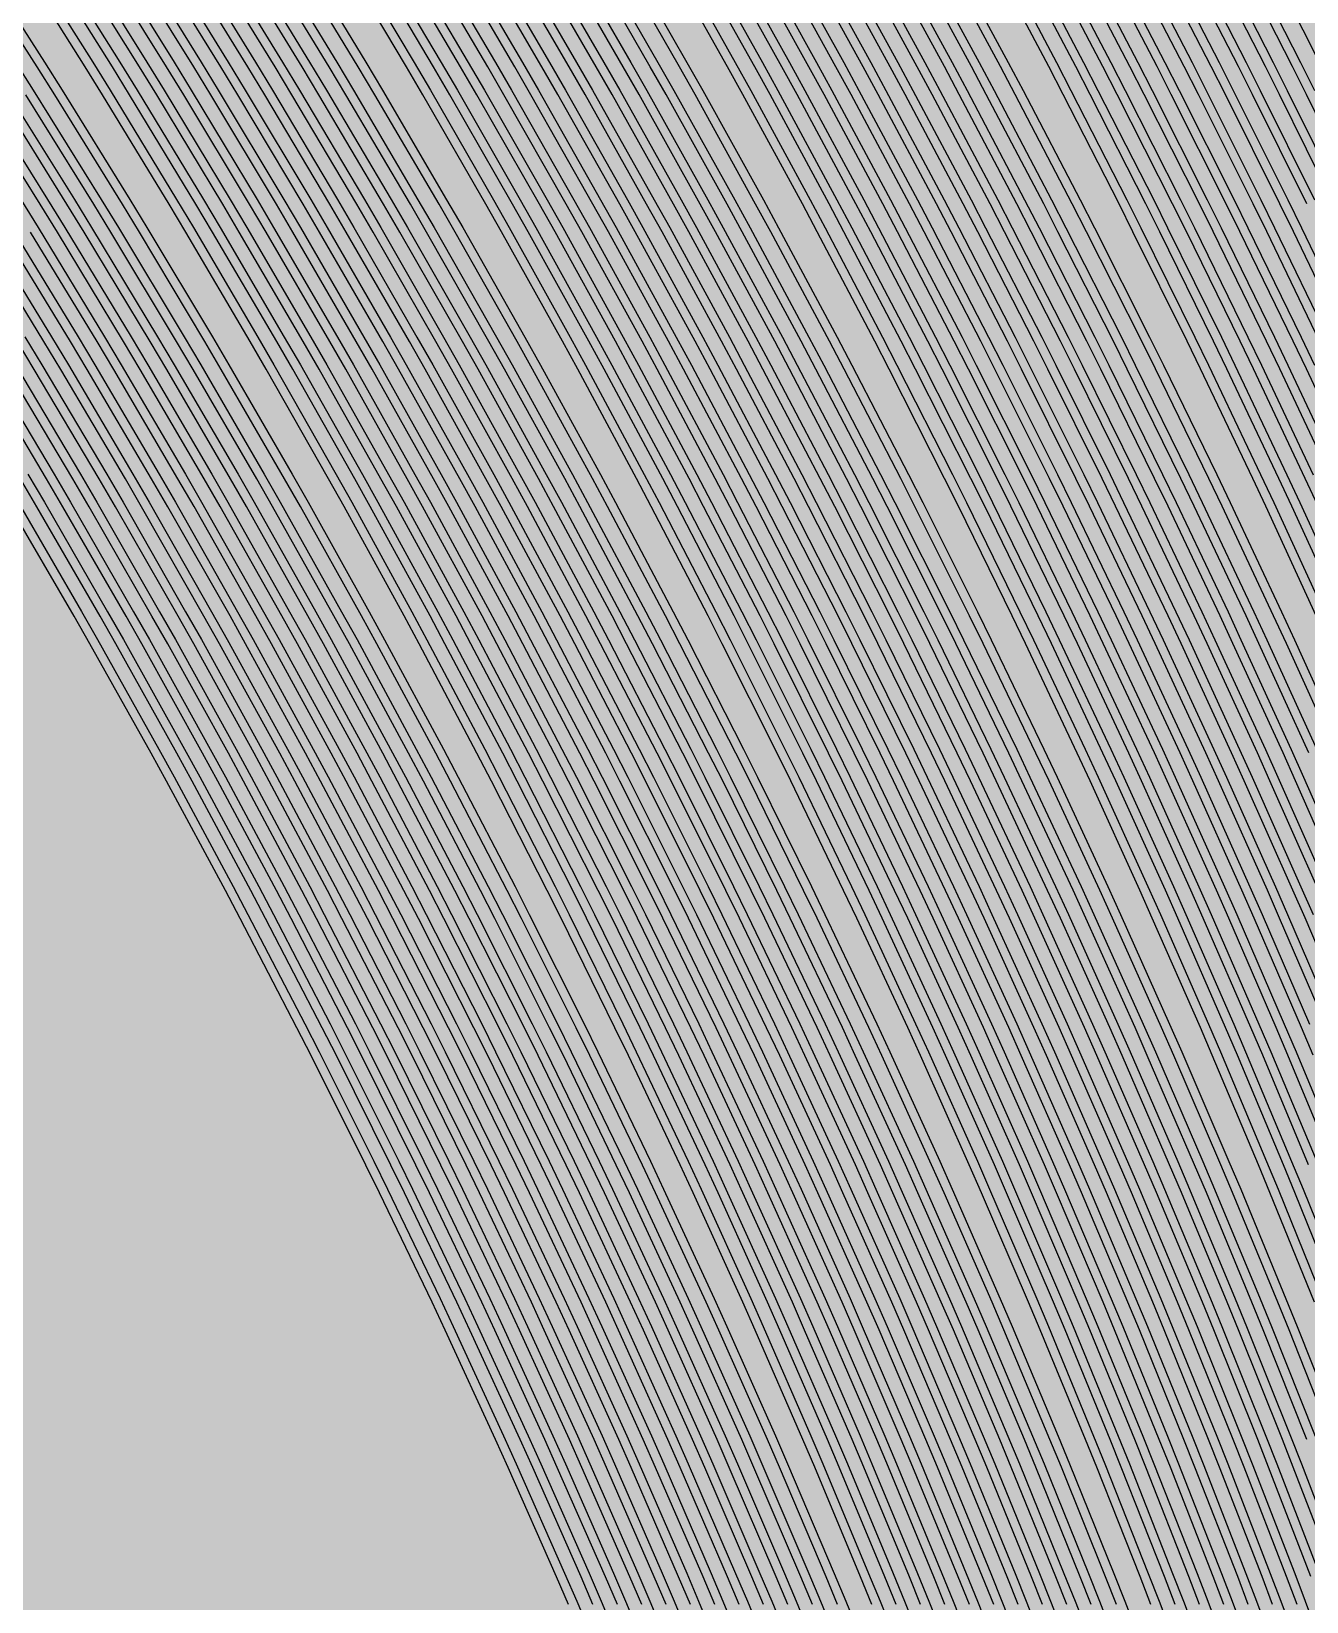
# Model space of a CAD drawing. Header units: metres. Extents: x -7220 to 10980, y -29667 to 1833.
# Drawn here: x 313.1 to 603.2, y -16898 to -16540.7 of the extents above; entities that cross this region are included whole.
import ezdxf

# ---------------------------------------------------------------- set-up
doc = ezdxf.new("R2010")
doc.units = ezdxf.units.M
doc.layers.add('Metal1', color=4, linetype='CONTINUOUS')
doc.layers.add('Polyimide', color=7, linetype='CONTINUOUS')

msp = doc.modelspace()

# ---------------------------------------------------------------- hatches: boundary and pattern name
at = {"layer": 'Polyimide'}
msp.add_hatch(color=7, dxfattribs=at).paths.add_polyline_path([(4099.45, -13861.55), (4142.64, -14152.77), (4214.18, -14438.35), (4313.36, -14715.55), (4439.24, -14981.69), (4590.59, -15234.21), (4765.97, -15470.68), (4963.68, -15688.82), (5181.82, -15886.53), (5418.29, -16061.91), (5670.81, -16213.26), (5936.95, -16339.14), (6214.15, -16438.32), (6499.73, -16509.85), (6790.95, -16553.05), (7085, -16567.5), (9980.38, -16567.5), (10058.79, -16571.35), (10136.45, -16582.87), (10212.6, -16601.95), (10286.52, -16628.4), (10357.49, -16661.96), (10424.83, -16702.32), (10487.89, -16749.09), (10546.06, -16801.81), (10598.78, -16859.98), (10645.55, -16923.04), (10685.91, -16990.38), (10719.48, -17061.35), (10745.93, -17135.27), (10765, -17211.43), (10776.52, -17289.08), (10780.38, -17367.5), (10780.38, -21957.3), (10741.61, -22012.91), (10705.97, -22070.59), (10673.58, -22130.14), (10644.53, -22191.39), (10618.92, -22254.16), (10596.82, -22318.25), (10578.3, -22383.46), (10563.41, -22449.6), (10552.21, -22516.46), (10544.72, -22583.84), (10540.97, -22651.53), (10540.97, -22719.32), (10544.72, -22787.01), (10552.21, -22854.38), (10563.41, -22921.24), (10578.3, -22987.38), (10596.82, -23052.6), (10618.92, -23116.68), (10644.53, -23179.45), (10673.58, -23240.71), (10705.97, -23300.26), (10741.61, -23357.93), (10780.38, -23413.54), (10780.38, -28667.5), (10776.52, -28745.91), (10765, -28823.57), (10745.93, -28899.73), (10719.48, -28973.65), (10685.91, -29044.62), (10645.55, -29111.96), (10598.78, -29175.01), (10546.06, -29233.19), (10487.89, -29285.91), (10424.83, -29332.68), (10357.49, -29373.04), (10286.52, -29406.6), (10212.6, -29433.05), (10136.45, -29452.13), (10058.79, -29463.65), (9980.38, -29467.5), (-6219.63, -29467.5), (-6298.04, -29463.65), (-6375.7, -29452.13), (-6451.85, -29433.05), (-6525.77, -29406.6), (-6596.74, -29373.04), (-6664.08, -29332.68), (-6727.14, -29285.91), (-6785.31, -29233.19), (-6838.03, -29175.01), (-6884.8, -29111.96), (-6925.16, -29044.62), (-6958.73, -28973.65), (-6985.18, -28899.73), (-7004.25, -28823.57), (-7015.77, -28745.91), (-7019.63, -28667.5), (-7019.63, -23426.32), (-6979.36, -23370.07), (-6942.33, -23311.63), (-6908.66, -23251.2), (-6878.45, -23188.96), (-6851.81, -23125.12), (-6828.81, -23059.88), (-6809.53, -22993.44), (-6794.04, -22926.02), (-6782.37, -22857.83), (-6774.57, -22789.09), (-6770.67, -22720.02), (-6770.67, -22650.84), (-6774.57, -22581.77), (-6782.37, -22513.03), (-6794.04, -22444.84), (-6809.53, -22377.42), (-6828.81, -22310.98), (-6851.81, -22245.74), (-6878.45, -22181.89), (-6908.66, -22119.66), (-6942.33, -22059.22), (-6979.36, -22000.79), (-7019.63, -21944.54), (-7019.63, -17367.5), (-7015.77, -17289.08), (-7004.25, -17211.43), (-6985.18, -17135.27), (-6958.73, -17061.35), (-6925.16, -16990.38), (-6884.8, -16923.04), (-6838.03, -16859.98), (-6785.31, -16801.81), (-6727.14, -16749.09), (-6664.08, -16702.32), (-6596.74, -16661.96), (-6525.77, -16628.4), (-6451.85, -16601.95), (-6375.7, -16582.87), (-6298.04, -16571.35), (-6219.63, -16567.5), (-3314, -16567.5), (-3019.95, -16553.05), (-2728.73, -16509.85), (-2443.15, -16438.32), (-2165.95, -16339.14), (-1899.81, -16213.26), (-1647.29, -16061.91), (-1410.82, -15886.53), (-1192.68, -15688.82), (-994.97, -15470.68), (-819.59, -15234.21), (-668.24, -14981.69), (-542.36, -14715.55), (-443.18, -14438.35), (-371.64, -14152.77), (-328.45, -13861.55), (-314, -13567.5), (-314, -13373.48), (-317.45, -13328.11), (-327.72, -13283.78), (-344.58, -13241.52), (-367.63, -13202.3), (-396.35, -13167.01), (-430.08, -13136.47), (-468.03, -13111.38), (-509.35, -13092.32), (-509.35, -13092.32), (-578.18, -13061.27), (-642.2, -13021.24), (-700.26, -12972.96), (-751.3, -12917.31), (-794.39, -12855.3), (-828.74, -12788.06), (-853.73, -12716.8), (-868.91, -12642.84), (-874, -12567.5), (-868.91, -12492.16), (-853.73, -12418.19), (-828.74, -12346.94), (-794.39, -12279.7), (-751.3, -12217.69), (-700.26, -12162.04), (-642.2, -12113.76), (-578.18, -12073.73), (-509.35, -12042.68), (-509.35, -12042.68), (-468.03, -12023.62), (-430.08, -11998.53), (-396.35, -11967.99), (-367.63, -11932.7), (-344.58, -11893.47), (-327.72, -11851.21), (-317.45, -11806.89), (-314, -11761.52), (-314, -11074.31), (-317.45, -11028.94), (-327.72, -10984.62), (-344.58, -10942.36), (-367.63, -10903.13), (-396.35, -10867.84), (-430.08, -10837.3), (-468.03, -10812.21), (-509.35, -10793.16), (-509.35, -10793.16), (-578.18, -10762.1), (-642.2, -10722.07), (-700.26, -10673.8), (-751.3, -10618.15), (-794.39, -10556.13), (-828.74, -10488.89), (-853.73, -10417.64), (-868.91, -10343.67), (-874, -10268.33), (-868.91, -10192.99), (-853.73, -10119.03), (-828.74, -10047.77), (-794.39, -9980.53), (-751.3, -9918.52), (-700.26, -9862.87), (-642.2, -9814.59), (-578.18, -9774.56), (-509.35, -9743.51), (-509.35, -9743.51), (-468.03, -9724.45), (-430.08, -9699.36), (-396.35, -9668.82), (-367.63, -9633.53), (-344.58, -9594.31), (-327.72, -9552.05), (-317.45, -9507.72), (-314, -9462.35), (-314, -8775.14), (-317.45, -8729.78), (-327.72, -8685.45), (-344.58, -8643.19), (-367.63, -8603.96), (-396.35, -8568.68), (-430.08, -8538.14), (-468.03, -8513.05), (-509.35, -8493.99), (-509.35, -8493.99), (-578.18, -8462.94), (-642.2, -8422.91), (-700.26, -8374.63), (-751.3, -8318.98), (-794.39, -8256.97), (-828.74, -8189.73), (-853.73, -8118.47), (-868.91, -8044.5), (-874, -7969.17), (-868.91, -7893.83), (-853.73, -7819.86), (-828.74, -7748.61), (-794.39, -7681.36), (-751.3, -7619.35), (-700.26, -7563.7), (-642.2, -7515.42), (-578.18, -7475.4), (-509.35, -7444.34), (-509.35, -7444.34), (-468.03, -7425.28), (-430.08, -7400.2), (-396.35, -7369.66), (-367.63, -7334.37), (-344.58, -7295.14), (-327.72, -7252.88), (-317.45, -7208.56), (-314, -7163.19), (-314, -6475.98), (-317.45, -6430.61), (-327.72, -6386.29), (-344.58, -6344.02), (-367.63, -6304.8), (-396.35, -6269.51), (-430.08, -6238.97), (-468.03, -6213.88), (-509.35, -6194.82), (-509.35, -6194.82), (-578.18, -6163.77), (-642.2, -6123.74), (-700.26, -6075.46), (-751.3, -6019.81), (-794.39, -5957.8), (-828.74, -5890.56), (-853.73, -5819.31), (-868.91, -5745.34), (-874, -5670), (-868.91, -5594.66), (-853.73, -5520.69), (-828.74, -5449.44), (-794.39, -5382.2), (-751.3, -5320.19), (-700.26, -5264.54), (-642.2, -5216.26), (-578.18, -5176.23), (-509.35, -5145.18), (-509.35, -5145.18), (-468.03, -5126.12), (-430.08, -5101.03), (-396.35, -5070.49), (-367.63, -5035.2), (-344.58, -4995.98), (-327.72, -4953.71), (-317.45, -4909.39), (-314, -4864.02), (-314, 380), (-314, 1532.5), (-269, 1532.5), (-268.78, 1525.63), (-268.1, 1518.79), (-266.98, 1512.02), (-265.42, 1505.32), (-263.43, 1498.75), (-261.01, 1492.32), (-258.17, 1486.06), (-254.93, 1480), (-251.3, 1474.17), (-247.3, 1468.58), (-242.94, 1463.27), (-238.25, 1458.25), (-233.23, 1453.56), (-227.92, 1449.2), (-222.33, 1445.2), (-216.5, 1441.57), (-210.44, 1438.33), (-204.18, 1435.49), (-197.75, 1433.07), (-191.18, 1431.08), (-184.48, 1429.52), (-177.71, 1428.4), (-170.87, 1427.72), (-164, 1427.5), (-157.13, 1427.72), (-150.29, 1428.4), (-143.52, 1429.52), (-136.82, 1431.08), (-130.25, 1433.07), (-123.82, 1435.49), (-117.56, 1438.33), (-111.5, 1441.57), (-105.67, 1445.2), (-100.08, 1449.2), (-94.77, 1453.56), (-89.75, 1458.25), (-85.06, 1463.27), (-80.7, 1468.58), (-76.7, 1474.17), (-73.07, 1480), (-69.83, 1486.06), (-66.99, 1492.32), (-64.57, 1498.75), (-62.58, 1505.32), (-61.02, 1512.02), (-59.9, 1518.79), (-59.22, 1525.63), (-59, 1532.5), (1786, 1532.5), (3835, 1532.5), (3835.21, 1539.04), (3835.86, 1545.55), (3836.92, 1552.01), (3838.41, 1558.38), (3840.31, 1564.64), (3842.61, 1570.77), (3845.31, 1576.73), (3848.4, 1582.5), (3851.85, 1588.06), (3855.66, 1593.38), (3859.82, 1598.43), (3864.29, 1603.21), (3869.07, 1607.68), (3874.12, 1611.84), (3879.44, 1615.65), (3885, 1619.1), (3890.77, 1622.19), (3896.73, 1624.89), (3902.86, 1627.19), (3909.12, 1629.09), (3915.49, 1630.58), (3921.95, 1631.64), (3928.46, 1632.29), (3935, 1632.5), (3941.54, 1632.29), (3948.05, 1631.64), (3954.51, 1630.58), (3960.88, 1629.09), (3967.14, 1627.19), (3973.27, 1624.89), (3979.23, 1622.19), (3985, 1619.1), (3990.56, 1615.65), (3995.88, 1611.84), (4000.93, 1607.68), (4005.71, 1603.21), (4010.18, 1598.43), (4014.34, 1593.38), (4018.15, 1588.06), (4021.6, 1582.5), (4024.69, 1576.73), (4027.39, 1570.77), (4029.69, 1564.64), (4031.59, 1558.38), (4033.08, 1552.01), (4034.14, 1545.55), (4034.79, 1539.04), (4035, 1532.5), (4085, 1532.5), (4085, 380), (4085, 330), (4085, -4864.02), (4088.45, -4909.39), (4098.72, -4953.71), (4115.58, -4995.98), (4138.63, -5035.2), (4167.35, -5070.49), (4201.08, -5101.03), (4239.03, -5126.12), (4280.35, -5145.18), (4280.35, -5145.18), (4349.18, -5176.23), (4413.2, -5216.26), (4471.26, -5264.54), (4522.3, -5320.19), (4565.39, -5382.2), (4599.74, -5449.44), (4624.73, -5520.69), (4639.91, -5594.66), (4645, -5670), (4639.91, -5745.34), (4624.73, -5819.31), (4599.74, -5890.56), (4565.39, -5957.8), (4522.3, -6019.81), (4471.26, -6075.46), (4413.2, -6123.74), (4349.18, -6163.77), (4280.35, -6194.82), (4239.03, -6213.88), (4201.08, -6238.97), (4167.35, -6269.51), (4138.63, -6304.8), (4115.58, -6344.02), (4098.72, -6386.29), (4088.45, -6430.61), (4085, -6475.98), (4085, -13567.5), (4099.45, -13861.55)])

# ---------------------------------------------------------------- linework, layer by layer
at = {"layer": 'Metal1'}
for points in [[(496.55, -16898.63), (493.92, -16892.31), (483.32, -16867.4), (480.57, -16861.08), (469.51, -16836.18), (466.65, -16829.85), (455.13, -16804.96), (452.15, -16798.63), (440.17, -16773.73), (437.06, -16767.4), (424.61, -16742.51), (421.38, -16736.17), (408.46, -16711.28), (405.11, -16704.94), (391.7, -16680.06), (388.22, -16673.72), (374.32, -16648.84), (370.72, -16642.49), (356.33, -16617.61), (352.59, -16611.26), (337.7, -16586.39), (333.83, -16580.03), (318.42, -16555.16), (314.42, -16548.81), (298.5, -16523.94)], [(300.18, -16522.85), (316.11, -16547.73), (320.12, -16554.1), (335.53, -16578.99), (339.41, -16585.35), (354.31, -16610.24), (358.05, -16616.6), (372.45, -16641.49), (376.07, -16647.85), (389.97, -16672.75), (393.46, -16679.11), (406.87, -16704), (410.23, -16710.36), (423.16, -16735.26), (426.4, -16741.61), (438.85, -16766.51), (441.97, -16772.86), (453.95, -16797.77), (456.94, -16804.11), (468.46, -16829.02), (471.34, -16835.36), (482.4, -16860.28), (485.15, -16866.61), (495.76, -16891.53), (498.4, -16897.86), (508.56, -16922.79)], [(504.35, -16898.62), (501.76, -16892.3), (491.34, -16867.4), (488.64, -16861.07), (477.78, -16836.17), (474.96, -16829.85), (463.65, -16804.95), (460.72, -16798.62), (448.95, -16773.72), (445.89, -16767.39), (433.66, -16742.5), (430.49, -16736.17), (417.79, -16711.28), (414.5, -16704.94), (401.32, -16680.05), (397.9, -16673.71), (384.25, -16648.83), (380.71, -16642.48), (366.57, -16617.6), (362.9, -16611.25), (348.26, -16586.38), (344.46, -16580.03), (329.32, -16555.15), (325.39, -16548.8), (309.75, -16523.93)], [(311.44, -16522.86), (327.09, -16547.74), (331.03, -16554.11), (346.17, -16578.99), (349.98, -16585.36), (364.62, -16610.25), (368.3, -16616.61), (382.45, -16641.5), (386, -16647.86), (399.66, -16672.76), (403.09, -16679.11), (416.27, -16704.01), (419.57, -16710.36), (432.28, -16735.26), (435.45, -16741.61), (447.69, -16766.52), (450.75, -16772.86), (462.53, -16797.77), (465.47, -16804.11), (476.79, -16829.03), (479.61, -16835.36), (490.48, -16860.28), (493.18, -16866.62), (503.61, -16891.54), (506.2, -16897.87), (516.18, -16922.79)], [(509.89, -16898.62), (507.31, -16892.3), (496.93, -16867.39), (494.24, -16861.07), (483.42, -16836.17), (480.61, -16829.85), (469.34, -16804.95), (466.41, -16798.62), (454.68, -16773.72), (451.64, -16767.39), (439.45, -16742.5), (436.29, -16736.16), (423.64, -16711.27), (420.35, -16704.94), (407.22, -16680.05), (403.82, -16673.71), (390.21, -16648.83), (386.68, -16642.48), (372.59, -16617.6), (368.93, -16611.25), (354.35, -16586.38), (350.56, -16580.03), (335.47, -16555.15), (331.56, -16548.8), (315.97, -16523.93)], [(317.66, -16522.86), (333.26, -16547.74), (337.18, -16554.11), (352.27, -16578.99), (356.07, -16585.36), (370.66, -16610.25), (374.32, -16616.61), (388.42, -16641.5), (391.96, -16647.86), (405.58, -16672.76), (408.99, -16679.11), (422.13, -16704.01), (425.41, -16710.36), (438.08, -16735.26), (441.24, -16741.61), (453.44, -16766.52), (456.49, -16772.86), (468.23, -16797.77), (471.15, -16804.11), (482.44, -16829.03), (485.25, -16835.37), (496.08, -16860.28), (498.78, -16866.62), (509.16, -16891.54), (511.75, -16897.87), (521.69, -16922.79)], [(515.44, -16898.62), (512.87, -16892.3), (502.52, -16867.39), (499.84, -16861.07), (489.05, -16836.17), (486.26, -16829.85), (475.02, -16804.94), (472.11, -16798.62), (460.42, -16773.72), (457.39, -16767.39), (445.24, -16742.5), (442.09, -16736.16), (429.48, -16711.27), (426.21, -16704.94), (413.13, -16680.05), (409.73, -16673.71), (396.17, -16648.82), (392.65, -16642.48), (378.61, -16617.6), (374.97, -16611.25), (360.43, -16586.37), (356.66, -16580.02), (341.63, -16555.15), (337.72, -16548.8), (322.19, -16523.92)], [(323.88, -16522.86), (339.42, -16547.74), (343.33, -16554.11), (358.37, -16579), (362.15, -16585.36), (376.7, -16610.25), (380.35, -16616.61), (394.4, -16641.5), (397.93, -16647.86), (411.49, -16672.76), (414.89, -16679.11), (427.98, -16704.01), (431.26, -16710.36), (443.88, -16735.27), (447.04, -16741.61), (459.19, -16766.52), (462.23, -16772.86), (473.92, -16797.78), (476.84, -16804.11), (488.08, -16829.03), (490.89, -16835.37), (501.68, -16860.28), (504.37, -16866.62), (514.72, -16891.54), (517.29, -16897.87), (527.21, -16922.79)], [(520.98, -16898.61), (518.42, -16892.3), (508.11, -16867.39), (505.44, -16861.07), (494.69, -16836.17), (491.9, -16829.84), (480.71, -16804.94), (477.81, -16798.62), (466.16, -16773.72), (463.14, -16767.39), (451.03, -16742.49), (447.89, -16736.16), (435.33, -16711.27), (432.07, -16704.93), (419.03, -16680.05), (415.65, -16673.71), (402.13, -16648.82), (398.63, -16642.48), (384.63, -16617.6), (381, -16611.25), (366.52, -16586.37), (362.76, -16580.02), (347.78, -16555.15), (343.89, -16548.79), (328.4, -16523.92)], [(330.1, -16522.86), (345.59, -16547.74), (349.49, -16554.11), (364.47, -16579), (368.24, -16585.36), (382.73, -16610.25), (386.37, -16616.61), (400.37, -16641.51), (403.89, -16647.86), (417.41, -16672.76), (420.8, -16679.11), (433.84, -16704.01), (437.11, -16710.36), (449.68, -16735.27), (452.83, -16741.61), (464.94, -16766.52), (467.97, -16772.86), (479.62, -16797.78), (482.53, -16804.12), (493.73, -16829.03), (496.52, -16835.37), (507.28, -16860.29), (509.96, -16866.62), (520.27, -16891.54), (522.84, -16897.87), (532.72, -16922.8)], [(526.53, -16898.61), (523.98, -16892.3), (513.7, -16867.39), (511.04, -16861.07), (500.33, -16836.16), (497.55, -16829.84), (486.39, -16804.94), (483.5, -16798.62), (471.89, -16773.72), (468.89, -16767.39), (456.82, -16742.49), (453.7, -16736.16), (441.17, -16711.27), (437.92, -16704.93), (424.93, -16680.04), (421.56, -16673.71), (408.09, -16648.82), (404.6, -16642.48), (390.66, -16617.6), (387.04, -16611.25), (372.6, -16586.37), (368.86, -16580.02), (353.93, -16555.15), (350.05, -16548.79), (334.62, -16523.92)], [(336.32, -16522.86), (351.76, -16547.75), (355.64, -16554.11), (370.58, -16579), (374.33, -16585.36), (388.77, -16610.25), (392.4, -16616.61), (406.35, -16641.51), (409.85, -16647.86), (423.32, -16672.76), (426.7, -16679.11), (439.7, -16704.01), (442.95, -16710.36), (455.49, -16735.27), (458.62, -16741.61), (470.69, -16766.52), (473.7, -16772.86), (485.32, -16797.78), (488.22, -16804.12), (499.38, -16829.03), (502.16, -16835.37), (512.88, -16860.29), (515.55, -16866.62), (525.83, -16891.54), (528.38, -16897.87), (538.23, -16922.8)], [(532.07, -16898.61), (529.53, -16892.3), (519.29, -16867.39), (516.64, -16861.07), (505.97, -16836.16), (503.2, -16829.84), (492.08, -16804.94), (489.2, -16798.61), (477.63, -16773.72), (474.63, -16767.39), (462.61, -16742.49), (459.5, -16736.16), (447.02, -16711.27), (443.78, -16704.93), (430.83, -16680.04), (427.48, -16673.7), (414.06, -16648.82), (410.58, -16642.48), (396.68, -16617.59), (393.07, -16611.25), (378.69, -16586.37), (374.96, -16580.02), (360.08, -16555.14), (356.22, -16548.79), (340.84, -16523.92)], [(342.54, -16522.86), (357.92, -16547.75), (361.79, -16554.11), (376.68, -16579), (380.42, -16585.36), (394.81, -16610.25), (398.42, -16616.61), (412.33, -16641.51), (415.81, -16647.86), (429.24, -16672.76), (432.6, -16679.11), (445.56, -16704.02), (448.8, -16710.36), (461.29, -16735.27), (464.41, -16741.61), (476.44, -16766.52), (479.44, -16772.87), (491.02, -16797.78), (493.9, -16804.12), (505.03, -16829.03), (507.8, -16835.37), (518.48, -16860.29), (521.14, -16866.62), (531.38, -16891.54), (533.93, -16897.87), (543.74, -16922.8)], [(537.62, -16898.61), (535.09, -16892.29), (524.88, -16867.39), (522.24, -16861.07), (511.6, -16836.16), (508.85, -16829.84), (497.77, -16804.94), (494.9, -16798.61), (483.37, -16773.71), (480.38, -16767.39), (468.4, -16742.49), (465.3, -16736.16), (452.86, -16711.26), (449.64, -16704.93), (436.73, -16680.04), (433.39, -16673.7), (420.02, -16648.82), (416.55, -16642.48), (402.7, -16617.59), (399.11, -16611.25), (384.77, -16586.37), (381.05, -16580.02), (366.23, -16555.14), (362.38, -16548.79), (347.06, -16523.92)], [(348.76, -16522.86), (364.09, -16547.75), (367.95, -16554.11), (382.78, -16579), (386.5, -16585.36), (400.84, -16610.26), (404.44, -16616.61), (418.3, -16641.51), (421.78, -16647.86), (435.15, -16672.76), (438.51, -16679.11), (451.42, -16704.02), (454.65, -16710.36), (467.09, -16735.27), (470.2, -16741.62), (482.19, -16766.53), (485.18, -16772.87), (496.71, -16797.78), (499.59, -16804.12), (510.68, -16829.03), (513.44, -16835.37), (524.08, -16860.29), (526.73, -16866.62), (536.94, -16891.54), (539.48, -16897.87), (549.25, -16922.8)], [(543.16, -16898.61), (540.64, -16892.29), (530.47, -16867.38), (527.84, -16861.07), (517.24, -16836.16), (514.49, -16829.84), (503.45, -16804.94), (500.59, -16798.61), (489.11, -16773.71), (486.13, -16767.38), (474.19, -16742.49), (471.1, -16736.16), (458.71, -16711.26), (455.49, -16704.93), (442.64, -16680.04), (439.3, -16673.7), (425.98, -16648.81), (422.52, -16642.47), (408.72, -16617.59), (405.14, -16611.25), (390.86, -16586.36), (387.15, -16580.02), (372.38, -16555.14), (368.55, -16548.79), (353.28, -16523.91)], [(354.98, -16522.86), (370.26, -16547.75), (374.1, -16554.11), (388.88, -16579), (392.59, -16585.36), (406.88, -16610.26), (410.47, -16616.61), (424.28, -16641.51), (427.74, -16647.86), (441.07, -16672.76), (444.41, -16679.11), (457.27, -16704.02), (460.49, -16710.37), (472.89, -16735.27), (475.99, -16741.62), (487.94, -16766.53), (490.92, -16772.87), (502.41, -16797.78), (505.28, -16804.12), (516.32, -16829.04), (519.08, -16835.37), (529.68, -16860.29), (532.32, -16866.62), (542.5, -16891.54), (545.02, -16897.87), (554.77, -16922.8)], [(548.71, -16898.61), (546.2, -16892.29), (536.06, -16867.38), (533.44, -16861.07), (522.88, -16836.16), (520.14, -16829.84), (509.14, -16804.93), (506.29, -16798.61), (494.84, -16773.71), (491.88, -16767.38), (479.98, -16742.49), (476.9, -16736.16), (464.55, -16711.26), (461.35, -16704.93), (448.54, -16680.04), (445.22, -16673.7), (431.94, -16648.81), (428.5, -16642.47), (414.74, -16617.59), (411.18, -16611.24), (396.95, -16586.36), (393.25, -16580.02), (378.53, -16555.14), (374.71, -16548.79), (359.5, -16523.91)], [(361.2, -16522.86), (376.42, -16547.75), (380.25, -16554.11), (394.98, -16579), (398.68, -16585.36), (412.92, -16610.26), (416.49, -16616.61), (430.25, -16641.51), (433.7, -16647.86), (446.99, -16672.77), (450.31, -16679.11), (463.13, -16704.02), (466.34, -16710.37), (478.7, -16735.27), (481.78, -16741.62), (493.69, -16766.53), (496.66, -16772.87), (508.11, -16797.78), (510.96, -16804.12), (521.97, -16829.04), (524.72, -16835.37), (535.28, -16860.29), (537.91, -16866.62), (548.05, -16891.55), (550.57, -16897.87), (560.28, -16922.8)], [(554.25, -16898.6), (551.75, -16892.29), (541.65, -16867.38), (539.04, -16861.06), (528.51, -16836.16), (525.79, -16829.84), (514.82, -16804.93), (511.99, -16798.61), (500.58, -16773.71), (497.63, -16767.38), (485.77, -16742.48), (482.7, -16736.15), (470.4, -16711.26), (467.21, -16704.93), (454.44, -16680.03), (451.13, -16673.7), (437.9, -16648.81), (434.47, -16642.47), (420.77, -16617.59), (417.21, -16611.24), (403.03, -16586.36), (399.35, -16580.01), (384.69, -16555.14), (380.88, -16548.79), (365.72, -16523.91)], [(367.42, -16522.86), (382.59, -16547.75), (386.4, -16554.11), (401.08, -16579.01), (404.77, -16585.36), (418.95, -16610.26), (422.52, -16616.61), (436.23, -16641.51), (439.66, -16647.87), (452.9, -16672.77), (456.22, -16679.12), (468.99, -16704.02), (472.18, -16710.37), (484.5, -16735.27), (487.57, -16741.62), (499.43, -16766.53), (502.39, -16772.87), (513.81, -16797.78), (516.65, -16804.12), (527.62, -16829.04), (530.35, -16835.37), (540.89, -16860.29), (543.51, -16866.62), (553.61, -16891.55), (556.12, -16897.87), (565.79, -16922.8)], [(560, -16898.6), (557.51, -16892.29), (547.47, -16867.38), (544.87, -16861.06), (534.39, -16836.15), (531.68, -16829.84), (520.77, -16804.93), (517.94, -16798.61), (506.59, -16773.71), (503.65, -16767.38), (491.86, -16742.48), (488.8, -16736.15), (476.56, -16711.26), (473.38, -16704.93), (460.68, -16680.03), (457.39, -16673.7), (444.22, -16648.81), (440.81, -16642.47), (427.17, -16617.58), (423.64, -16611.24), (409.52, -16586.36), (405.86, -16580.01), (391.27, -16555.13), (387.48, -16548.78), (372.4, -16523.91)], [(374.1, -16522.86), (389.2, -16547.75), (392.99, -16554.11), (407.59, -16579.01), (411.26, -16585.37), (425.38, -16610.26), (428.92, -16616.62), (442.57, -16641.51), (445.99, -16647.87), (459.16, -16672.77), (462.46, -16679.12), (475.17, -16704.02), (478.35, -16710.37), (490.6, -16735.28), (493.66, -16741.62), (505.46, -16766.53), (508.41, -16772.87), (519.77, -16797.79), (522.6, -16804.12), (533.51, -16829.04), (536.23, -16835.37), (546.71, -16860.29), (549.32, -16866.62), (559.37, -16891.55), (561.87, -16897.88), (571.49, -16922.8)], [(567.8, -16898.59), (565.35, -16892.28), (555.49, -16867.37), (552.94, -16861.06), (542.66, -16836.15), (540, -16829.83), (529.29, -16804.92), (526.51, -16798.6), (515.37, -16773.7), (512.49, -16767.37), (500.91, -16742.47), (497.91, -16736.15), (485.89, -16711.25), (482.77, -16704.92), (470.3, -16680.02), (467.07, -16673.69), (454.15, -16648.8), (450.8, -16642.46), (437.41, -16617.57), (433.94, -16611.23), (420.09, -16586.35), (416.5, -16580.01), (402.17, -16555.12), (398.45, -16548.78), (383.64, -16523.9)], [(385.36, -16522.87), (400.18, -16547.76), (403.9, -16554.12), (418.23, -16579.01), (421.83, -16585.37), (435.69, -16610.27), (439.17, -16616.62), (452.56, -16641.52), (455.92, -16647.87), (468.85, -16672.78), (472.09, -16679.12), (484.57, -16704.03), (487.69, -16710.37), (499.71, -16735.28), (502.72, -16741.62), (514.3, -16766.54), (517.19, -16772.87), (528.34, -16797.79), (531.12, -16804.12), (541.84, -16829.05), (544.5, -16835.38), (554.79, -16860.3), (557.35, -16866.63), (567.22, -16891.55), (569.67, -16897.88), (579.12, -16922.81)], [(573.34, -16898.59), (570.91, -16892.28), (561.08, -16867.37), (558.54, -16861.06), (548.29, -16836.14), (545.64, -16829.83), (534.97, -16804.92), (532.21, -16798.6), (521.11, -16773.7), (518.23, -16767.37), (506.7, -16742.47), (503.71, -16736.15), (491.73, -16711.25), (488.63, -16704.92), (476.21, -16680.02), (472.99, -16673.69), (460.11, -16648.8), (456.77, -16642.46), (443.43, -16617.57), (439.98, -16611.23), (426.17, -16586.35), (422.6, -16580), (408.32, -16555.12), (404.62, -16548.78), (389.86, -16523.9)], [(391.58, -16522.87), (406.34, -16547.76), (410.05, -16554.12), (424.34, -16579.02), (427.92, -16585.37), (441.73, -16610.27), (445.19, -16616.62), (458.54, -16641.52), (461.88, -16647.87), (474.77, -16672.78), (477.99, -16679.12), (490.42, -16704.03), (493.53, -16710.37), (505.52, -16735.28), (508.51, -16741.62), (520.05, -16766.54), (522.93, -16772.87), (534.04, -16797.79), (536.81, -16804.13), (547.48, -16829.05), (550.14, -16835.38), (560.39, -16860.3), (562.94, -16866.63), (572.77, -16891.56), (575.21, -16897.88), (584.63, -16922.81)], [(578.89, -16898.59), (576.46, -16892.28), (566.67, -16867.37), (564.14, -16861.05), (553.93, -16836.14), (551.29, -16829.83), (540.66, -16804.92), (537.91, -16798.6), (526.85, -16773.69), (523.98, -16767.37), (512.49, -16742.47), (509.51, -16736.14), (497.58, -16711.24), (494.49, -16704.92), (482.11, -16680.02), (478.9, -16673.69), (466.07, -16648.79), (462.75, -16642.46), (449.46, -16617.57), (446.01, -16611.23), (432.26, -16586.34), (428.7, -16580), (414.47, -16555.12), (410.78, -16548.77), (396.08, -16523.89)], [(397.8, -16522.87), (412.51, -16547.76), (416.2, -16554.12), (430.44, -16579.02), (434.01, -16585.37), (447.77, -16610.27), (451.22, -16616.62), (464.51, -16641.52), (467.84, -16647.87), (480.68, -16672.78), (483.9, -16679.12), (496.28, -16704.03), (499.38, -16710.37), (511.32, -16735.29), (514.3, -16741.62), (525.8, -16766.54), (528.67, -16772.87), (539.74, -16797.79), (542.49, -16804.13), (553.13, -16829.05), (555.78, -16835.38), (565.99, -16860.3), (568.53, -16866.63), (578.33, -16891.56), (580.76, -16897.88), (590.14, -16922.81)], [(584.43, -16898.59), (582.02, -16892.28), (572.26, -16867.37), (569.74, -16861.05), (559.57, -16836.14), (556.94, -16829.83), (546.34, -16804.92), (543.6, -16798.6), (532.58, -16773.69), (529.73, -16767.37), (518.28, -16742.47), (515.31, -16736.14), (503.42, -16711.24), (500.34, -16704.91), (488.01, -16680.02), (484.82, -16673.69), (472.03, -16648.79), (468.72, -16642.46), (455.48, -16617.57), (452.05, -16611.23), (438.35, -16586.34), (434.8, -16580), (420.62, -16555.12), (416.95, -16548.77), (402.3, -16523.89)], [(404.02, -16522.87), (418.68, -16547.77), (422.36, -16554.12), (436.54, -16579.02), (440.09, -16585.37), (453.8, -16610.27), (457.24, -16616.62), (470.49, -16641.53), (473.81, -16647.87), (486.6, -16672.78), (489.8, -16679.12), (502.14, -16704.03), (505.22, -16710.37), (517.12, -16735.29), (520.09, -16741.62), (531.55, -16766.54), (534.41, -16772.88), (545.43, -16797.8), (548.18, -16804.13), (558.78, -16829.05), (561.42, -16835.38), (571.59, -16860.3), (574.12, -16866.63), (583.88, -16891.56), (586.3, -16897.88), (595.65, -16922.81)], [(589.98, -16898.59), (587.57, -16892.28), (577.85, -16867.36), (575.34, -16861.05), (565.21, -16836.14), (562.58, -16829.82), (552.03, -16804.91), (549.3, -16798.6), (538.32, -16773.69), (535.48, -16767.37), (524.07, -16742.47), (521.11, -16736.14), (509.27, -16711.24), (506.2, -16704.91), (493.91, -16680.02), (490.73, -16673.69), (477.99, -16648.79), (474.69, -16642.46), (461.5, -16617.57), (458.08, -16611.23), (444.43, -16586.34), (440.89, -16580), (426.77, -16555.12), (423.11, -16548.77), (408.52, -16523.89)], [(410.24, -16522.87), (424.84, -16547.77), (428.51, -16554.12), (442.64, -16579.02), (446.18, -16585.37), (459.84, -16610.27), (463.27, -16616.62), (476.46, -16641.53), (479.77, -16647.87), (492.51, -16672.78), (495.7, -16679.12), (508, -16704.03), (511.07, -16710.37), (522.92, -16735.29), (525.88, -16741.63), (537.3, -16766.54), (540.15, -16772.88), (551.13, -16797.8), (553.87, -16804.13), (564.43, -16829.05), (567.06, -16835.38), (577.19, -16860.3), (579.71, -16866.63), (589.44, -16891.56), (591.85, -16897.88), (601.16, -16922.81)], [(595.52, -16898.59), (593.13, -16892.28), (583.44, -16867.36), (580.94, -16861.05), (570.84, -16836.14), (568.23, -16829.82), (557.72, -16804.91), (555, -16798.6), (544.06, -16773.69), (541.23, -16767.37), (529.86, -16742.46), (526.92, -16736.14), (515.11, -16711.24), (512.06, -16704.91), (499.81, -16680.01), (496.64, -16673.68), (483.95, -16648.79), (480.67, -16642.46), (467.52, -16617.56), (464.12, -16611.23), (450.52, -16586.34), (446.99, -16580), (432.93, -16555.11), (429.28, -16548.77), (414.74, -16523.89)], [(416.46, -16522.87), (431.01, -16547.77), (434.66, -16554.12), (448.74, -16579.02), (452.27, -16585.37), (465.88, -16610.27), (469.29, -16616.62), (482.44, -16641.53), (485.73, -16647.87), (498.43, -16672.78), (501.61, -16679.12), (513.86, -16704.04), (516.92, -16710.38), (528.73, -16735.29), (531.67, -16741.63), (543.05, -16766.54), (545.89, -16772.88), (556.83, -16797.8), (559.56, -16804.13), (570.08, -16829.05), (572.69, -16835.38), (582.8, -16860.31), (585.31, -16866.63), (594.99, -16891.56), (597.4, -16897.88), (606.67, -16922.81)], [(601.07, -16898.58), (598.68, -16892.28), (589.03, -16867.36), (586.54, -16861.05), (576.48, -16836.14), (573.88, -16829.82), (563.4, -16804.91), (560.69, -16798.59), (549.79, -16773.69), (546.97, -16767.37), (535.65, -16742.46), (532.72, -16736.14), (520.96, -16711.24), (517.91, -16704.91), (505.72, -16680.01), (502.56, -16673.68), (489.91, -16648.79), (486.64, -16642.45), (473.55, -16617.56), (470.16, -16611.23), (456.6, -16586.34), (453.09, -16580), (439.08, -16555.11), (435.45, -16548.77), (420.96, -16523.89)], [(422.68, -16522.87), (437.18, -16547.77), (440.82, -16554.12), (454.84, -16579.02), (458.36, -16585.37), (471.92, -16610.28), (475.31, -16616.62), (488.41, -16641.53), (491.69, -16647.87), (504.34, -16672.78), (507.51, -16679.13), (519.71, -16704.04), (522.76, -16710.38), (534.53, -16735.29), (537.47, -16741.63), (548.8, -16766.54), (551.62, -16772.88), (562.53, -16797.8), (565.24, -16804.13), (575.72, -16829.05), (578.33, -16835.38), (588.4, -16860.31), (590.9, -16866.63), (600.55, -16891.56), (602.94, -16897.88), (612.19, -16922.82)], [(604.23, -16892.28), (594.62, -16867.36), (592.14, -16861.05), (582.12, -16836.13), (579.53, -16829.82), (569.09, -16804.91), (566.39, -16798.59), (555.53, -16773.68), (552.72, -16767.37), (541.44, -16742.46), (538.52, -16736.14), (526.8, -16711.23), (523.77, -16704.91), (511.62, -16680.01), (508.47, -16673.68), (495.88, -16648.79), (492.61, -16642.45), (479.57, -16617.56), (476.19, -16611.22), (462.69, -16586.33), (459.19, -16580), (445.23, -16555.11), (441.61, -16548.77), (427.18, -16523.88)], [(428.9, -16522.87), (443.34, -16547.77), (446.97, -16554.12), (460.94, -16579.02), (464.44, -16585.37), (477.95, -16610.28), (481.34, -16616.63), (494.39, -16641.53), (497.66, -16647.88), (510.26, -16672.78), (513.41, -16679.13), (525.57, -16704.04), (528.61, -16710.38), (540.33, -16735.29), (543.26, -16741.63), (554.55, -16766.55), (557.36, -16772.88), (568.23, -16797.8), (570.93, -16804.13), (581.37, -16829.05), (583.97, -16835.38), (594, -16860.31), (596.49, -16866.63), (606.1, -16891.56)], [(609.79, -16892.27), (600.22, -16867.36), (597.74, -16861.05), (587.76, -16836.13), (585.17, -16829.82), (574.78, -16804.91), (572.09, -16798.59), (561.27, -16773.68), (558.47, -16767.36), (547.23, -16742.46), (544.32, -16736.14), (532.65, -16711.23), (529.63, -16704.91), (517.52, -16680.01), (514.39, -16673.68), (501.84, -16648.78), (498.59, -16642.45), (485.59, -16617.56), (482.23, -16611.22), (468.78, -16586.33), (465.29, -16580), (451.38, -16555.11), (447.78, -16548.77), (433.4, -16523.88)], [(435.12, -16522.88), (449.51, -16547.77), (453.12, -16554.13), (467.04, -16579.03), (470.53, -16585.38), (483.99, -16610.28), (487.36, -16616.63), (500.36, -16641.53), (503.62, -16647.88), (516.18, -16672.79), (519.32, -16679.13), (531.43, -16704.04), (534.46, -16710.38), (546.13, -16735.29), (549.05, -16741.63), (560.3, -16766.55), (563.1, -16772.88), (573.92, -16797.8), (576.62, -16804.13), (587.02, -16829.06), (589.61, -16835.38), (599.6, -16860.31), (602.08, -16866.63), (611.66, -16891.56)], [(603.34, -16861.05), (593.39, -16836.13), (590.82, -16829.82), (580.46, -16804.91), (577.78, -16798.59), (567.01, -16773.68), (564.22, -16767.36), (553.02, -16742.46), (550.12, -16736.13), (538.49, -16711.23), (535.48, -16704.91), (523.42, -16680.01), (520.3, -16673.68), (507.8, -16648.78), (504.56, -16642.45), (491.61, -16617.56), (488.26, -16611.22), (474.86, -16586.33), (471.39, -16579.99), (457.53, -16555.11), (453.94, -16548.77), (439.62, -16523.88)], [(441.35, -16522.88), (455.68, -16547.77), (459.28, -16554.13), (473.14, -16579.03), (476.62, -16585.38), (490.03, -16610.28), (493.38, -16616.63), (506.34, -16641.53), (509.58, -16647.88), (522.09, -16672.79), (525.22, -16679.13), (537.29, -16704.04), (540.3, -16710.38), (551.94, -16735.29), (554.84, -16741.63), (566.05, -16766.55), (568.84, -16772.88), (579.62, -16797.8), (582.31, -16804.13), (592.67, -16829.06), (595.25, -16835.38), (605.2, -16860.31)], [(609.16, -16861.04), (599.27, -16836.13), (596.71, -16829.82), (586.4, -16804.9), (583.74, -16798.59), (573.02, -16773.68), (570.25, -16767.36), (559.1, -16742.45), (556.22, -16736.13), (544.65, -16711.23), (541.66, -16704.9), (529.66, -16680), (526.56, -16673.68), (514.12, -16648.78), (510.9, -16642.45), (498.02, -16617.55), (494.69, -16611.22), (481.35, -16586.33), (477.9, -16579.99), (464.11, -16555.1), (460.54, -16548.76), (446.29, -16523.88)], [(448.02, -16522.88), (462.28, -16547.78), (465.86, -16554.13), (479.66, -16579.03), (483.11, -16585.38), (496.45, -16610.28), (499.79, -16616.63), (512.68, -16641.54), (515.91, -16647.88), (528.35, -16672.79), (531.46, -16679.13), (543.47, -16704.04), (546.47, -16710.38), (558.04, -16735.3), (560.93, -16741.63), (572.08, -16766.55), (574.85, -16772.88), (585.58, -16797.8), (588.25, -16804.13), (598.56, -16829.06), (601.13, -16835.38), (611.02, -16860.31)], [(605.03, -16829.81), (594.92, -16804.89), (592.31, -16798.58), (581.8, -16773.67), (579.08, -16767.35), (568.15, -16742.44), (565.33, -16736.13), (553.99, -16711.22), (551.05, -16704.9), (539.29, -16679.99), (536.24, -16673.67), (524.05, -16648.77), (520.89, -16642.44), (508.26, -16617.54), (504.99, -16611.21), (491.92, -16586.32), (488.54, -16579.98), (475.02, -16555.09), (471.52, -16548.76), (457.54, -16523.87)], [(459.28, -16522.88), (473.26, -16547.78), (476.77, -16554.13), (490.3, -16579.04), (493.69, -16585.38), (506.77, -16610.29), (510.04, -16616.63), (522.68, -16641.54), (525.84, -16647.88), (538.04, -16672.8), (541.09, -16679.13), (552.86, -16704.05), (555.8, -16710.38), (567.15, -16735.3), (569.98, -16741.63), (580.91, -16766.56), (583.64, -16772.89), (594.16, -16797.81), (596.77, -16804.14), (606.88, -16829.06)], [(610.67, -16829.81), (600.61, -16804.89), (598.01, -16798.58), (587.53, -16773.67), (584.83, -16767.35), (573.94, -16742.44), (571.13, -16736.12), (559.83, -16711.22), (556.91, -16704.9), (545.19, -16679.99), (542.16, -16673.67), (530.01, -16648.77), (526.87, -16642.44), (514.28, -16617.54), (511.03, -16611.21), (498, -16586.32), (494.63, -16579.98), (481.17, -16555.09), (477.68, -16548.75), (463.76, -16523.87)], [(465.5, -16522.88), (479.43, -16547.78), (482.92, -16554.13), (496.4, -16579.04), (499.77, -16585.38), (512.8, -16610.29), (516.06, -16616.63), (528.65, -16641.54), (531.8, -16647.88), (543.96, -16672.8), (546.99, -16679.13), (558.72, -16704.05), (561.65, -16710.38), (572.95, -16735.3), (575.77, -16741.64), (586.66, -16766.56), (589.38, -16772.89), (599.85, -16797.81), (602.46, -16804.14), (612.53, -16829.07)], [(603.7, -16798.58), (593.27, -16773.67), (590.58, -16767.35), (579.73, -16742.44), (576.93, -16736.12), (565.68, -16711.22), (562.77, -16704.9), (551.09, -16679.99), (548.07, -16673.67), (535.97, -16648.77), (532.84, -16642.44), (520.3, -16617.54), (517.06, -16611.21), (504.09, -16586.31), (500.73, -16579.98), (487.32, -16555.09), (483.85, -16548.75), (469.98, -16523.86)], [(471.72, -16522.88), (485.6, -16547.79), (489.08, -16554.13), (502.5, -16579.04), (505.86, -16585.38), (518.84, -16610.29), (522.09, -16616.63), (534.63, -16641.55), (537.76, -16647.88), (549.87, -16672.8), (552.9, -16679.14), (564.58, -16704.05), (567.5, -16710.39), (578.76, -16735.31), (581.57, -16741.64), (592.41, -16766.56), (595.11, -16772.89), (605.55, -16797.81)], [(609.4, -16798.58), (599.01, -16773.66), (596.32, -16767.35), (585.52, -16742.44), (582.73, -16736.12), (571.52, -16711.21), (568.62, -16704.89), (556.99, -16679.99), (553.98, -16673.67), (541.93, -16648.76), (538.81, -16642.44), (526.33, -16617.54), (523.1, -16611.21), (510.18, -16586.31), (506.83, -16579.98), (493.47, -16555.09), (490.01, -16548.75), (476.2, -16523.86)], [(477.94, -16522.88), (491.76, -16547.79), (495.23, -16554.13), (508.6, -16579.04), (511.95, -16585.38), (524.88, -16610.29), (528.11, -16616.64), (540.6, -16641.55), (543.73, -16647.89), (555.79, -16672.8), (558.8, -16679.14), (570.44, -16704.05), (573.34, -16710.39), (584.56, -16735.31), (587.36, -16741.64), (598.16, -16766.56), (600.85, -16772.89), (611.25, -16797.81)], [(604.75, -16773.66), (602.07, -16767.35), (591.31, -16742.44), (588.53, -16736.12), (577.37, -16711.21), (574.48, -16704.89), (562.89, -16679.99), (559.9, -16673.66), (547.89, -16648.76), (544.79, -16642.44), (532.35, -16617.54), (529.13, -16611.21), (516.26, -16586.31), (512.93, -16579.98), (499.62, -16555.08), (496.18, -16548.75), (482.42, -16523.86)], [(484.16, -16522.89), (497.93, -16547.79), (501.38, -16554.14), (514.7, -16579.04), (518.04, -16585.39), (530.91, -16610.29), (534.14, -16616.64), (546.58, -16641.55), (549.69, -16647.89), (561.7, -16672.8), (564.7, -16679.14), (576.3, -16704.06), (579.19, -16710.39), (590.36, -16735.31), (593.15, -16741.64), (603.91, -16766.56)], [(607.82, -16767.35), (597.1, -16742.44), (594.34, -16736.12), (583.21, -16711.21), (580.34, -16704.89), (568.8, -16679.98), (565.81, -16673.66), (553.85, -16648.76), (550.76, -16642.43), (538.37, -16617.53), (535.17, -16611.21), (522.35, -16586.31), (519.03, -16579.98), (505.77, -16555.08), (502.34, -16548.75), (488.64, -16523.86)], [(490.39, -16522.89), (504.1, -16547.79), (507.53, -16554.14), (520.8, -16579.04), (524.12, -16585.39), (536.95, -16610.3), (540.16, -16616.64), (552.55, -16641.55), (555.65, -16647.89), (567.62, -16672.8), (570.61, -16679.14), (582.15, -16704.06), (585.03, -16710.39), (596.16, -16735.31), (598.94, -16741.64), (609.66, -16766.56)], [(613.57, -16767.35), (602.89, -16742.43), (600.14, -16736.12), (589.06, -16711.21), (586.19, -16704.89), (574.7, -16679.98), (571.73, -16673.66), (559.81, -16648.76), (556.73, -16642.43), (544.39, -16617.53), (541.2, -16611.2), (528.43, -16586.31), (525.13, -16579.98), (511.92, -16555.08), (508.51, -16548.75), (494.86, -16523.86)], [(496.61, -16522.89), (510.26, -16547.79), (513.69, -16554.14), (526.9, -16579.04), (530.21, -16585.39), (542.99, -16610.3), (546.18, -16616.64), (558.53, -16641.55), (561.61, -16647.89), (573.53, -16672.8), (576.51, -16679.14), (588.01, -16704.06), (590.88, -16710.39), (601.97, -16735.31), (604.73, -16741.64)], [(605.94, -16736.12), (594.9, -16711.21), (592.05, -16704.89), (580.6, -16679.98), (577.64, -16673.66), (565.77, -16648.76), (562.71, -16642.43), (550.42, -16617.53), (547.24, -16611.2), (534.52, -16586.3), (531.23, -16579.97), (518.08, -16555.08), (514.67, -16548.75), (501.07, -16523.85)], [(502.83, -16522.89), (516.43, -16547.79), (519.84, -16554.14), (533, -16579.05), (536.3, -16585.39), (549.02, -16610.3), (552.21, -16616.64), (564.5, -16641.55), (567.58, -16647.89), (579.45, -16672.81), (582.41, -16679.14), (593.87, -16704.06), (596.73, -16710.39), (607.77, -16735.31)], [(611.74, -16736.12), (600.75, -16711.2), (597.91, -16704.89), (586.5, -16679.98), (583.56, -16673.66), (571.74, -16648.75), (568.68, -16642.43), (556.44, -16617.53), (553.27, -16611.2), (540.61, -16586.3), (537.33, -16579.97), (524.23, -16555.08), (520.84, -16548.74), (507.29, -16523.85)], [(509.05, -16522.89), (522.6, -16547.79), (525.99, -16554.14), (539.1, -16579.05), (542.38, -16585.39), (555.06, -16610.3), (558.23, -16616.64), (570.48, -16641.55), (573.54, -16647.89), (585.37, -16672.81), (588.32, -16679.14), (599.73, -16704.06), (602.57, -16710.39), (613.57, -16735.31)], [(603.76, -16704.89), (592.4, -16679.98), (589.47, -16673.66), (577.7, -16648.75), (574.65, -16642.43), (562.46, -16617.53), (559.31, -16611.2), (546.69, -16586.3), (543.43, -16579.97), (530.38, -16555.07), (527, -16548.74), (513.51, -16523.85)], [(515.27, -16522.89), (528.76, -16547.8), (532.15, -16554.14), (545.2, -16579.05), (548.47, -16585.39), (561.1, -16610.3), (564.25, -16616.64), (576.45, -16641.56), (579.5, -16647.89), (591.28, -16672.81), (594.22, -16679.14), (605.59, -16704.06)], [(609.94, -16704.88), (598.64, -16679.97), (595.73, -16673.66), (584.02, -16648.75), (580.99, -16642.43), (568.87, -16617.52), (565.73, -16611.2), (553.18, -16586.3), (549.94, -16579.97), (536.96, -16555.07), (533.61, -16548.74), (520.19, -16523.85)], [(521.95, -16522.89), (535.37, -16547.8), (538.73, -16554.14), (551.72, -16579.05), (554.97, -16585.39), (567.52, -16610.3), (570.66, -16616.64), (582.79, -16641.56), (585.83, -16647.89), (597.54, -16672.81), (600.46, -16679.14), (611.77, -16704.06)], [(605.41, -16673.65), (593.94, -16648.74), (590.98, -16642.42), (579.11, -16617.51), (576.04, -16611.19), (563.75, -16586.29), (560.57, -16579.96), (547.86, -16555.06), (544.58, -16548.73), (531.44, -16523.84)], [(533.2, -16522.9), (546.35, -16547.81), (549.64, -16554.15), (562.36, -16579.06), (565.54, -16585.4), (577.84, -16610.31), (580.91, -16616.65), (592.79, -16641.56), (595.76, -16647.9), (607.23, -16672.82)], [(611.33, -16673.65), (599.91, -16648.74), (596.96, -16642.42), (585.13, -16617.51), (582.08, -16611.19), (569.84, -16586.29), (566.67, -16579.96), (554.01, -16555.06), (550.74, -16548.73), (537.66, -16523.83)], [(539.42, -16522.9), (552.52, -16547.81), (555.79, -16554.15), (568.46, -16579.06), (571.63, -16585.4), (583.87, -16610.31), (586.93, -16616.65), (598.77, -16641.57), (601.72, -16647.9), (613.15, -16672.82)], [(605.87, -16648.73), (602.93, -16642.42), (591.15, -16617.51), (588.11, -16611.19), (575.92, -16586.28), (572.77, -16579.96), (560.17, -16555.06), (556.91, -16548.73), (543.88, -16523.83)], [(545.65, -16522.9), (558.68, -16547.81), (561.95, -16554.15), (574.56, -16579.06), (577.71, -16585.4), (589.91, -16610.31), (592.96, -16616.65), (604.74, -16641.57)], [(608.9, -16642.42), (597.18, -16617.51), (594.15, -16611.19), (582.01, -16586.28), (578.87, -16579.96), (566.32, -16555.06), (563.07, -16548.73), (550.1, -16523.83)], [(551.87, -16522.9), (564.85, -16547.81), (568.1, -16554.15), (580.66, -16579.06), (583.8, -16585.4), (595.95, -16610.32), (598.98, -16616.65), (610.72, -16641.57)], [(614.88, -16642.41), (603.2, -16617.51), (600.18, -16611.18), (588.09, -16586.28), (584.97, -16579.96), (572.47, -16555.05), (569.24, -16548.73), (556.32, -16523.83)], [(558.09, -16522.9), (571.02, -16547.81), (574.25, -16554.15), (586.76, -16579.06), (589.89, -16585.4), (601.98, -16610.32), (605.01, -16616.65)], [(606.22, -16611.18), (594.18, -16586.28), (591.07, -16579.95), (578.62, -16555.05), (575.4, -16548.73), (562.53, -16523.82)], [(564.31, -16522.9), (577.18, -16547.81), (580.41, -16554.15), (592.86, -16579.07), (595.98, -16585.4), (608.02, -16610.32)], [(612.25, -16611.18), (600.26, -16586.28), (597.17, -16579.95), (584.77, -16555.05), (581.57, -16548.72), (568.75, -16523.82)], [(570.53, -16522.9), (583.35, -16547.81), (586.56, -16554.15), (598.96, -16579.07), (602.06, -16585.4), (614.06, -16610.32)], [(603.27, -16579.95), (590.92, -16555.05), (587.73, -16548.72), (574.97, -16523.82)], [(576.75, -16522.9), (589.52, -16547.82), (592.71, -16554.15), (605.06, -16579.07)], [(609.37, -16579.95), (597.07, -16555.04), (593.9, -16548.72), (581.19, -16523.82)], [(582.97, -16522.9), (595.68, -16547.82), (598.86, -16554.15), (611.16, -16579.07)], [(615.47, -16579.95), (603.23, -16555.04), (600.07, -16548.72), (587.41, -16523.82)], [(589.19, -16522.9), (601.85, -16547.82), (605.02, -16554.15)], [(606.67, -16548.72), (594.09, -16523.81)], [(309.5, -16547.73), (313.53, -16554.1), (329.02, -16578.99), (332.91, -16585.35), (347.88, -16610.24), (351.65, -16616.6), (366.11, -16641.49), (369.74, -16647.85), (383.71, -16672.75), (387.21, -16679.1), (400.69, -16704), (404.07, -16710.36), (417.06, -16735.26), (420.31, -16741.61), (432.82, -16766.51), (435.95, -16772.86), (447.99, -16797.76), (451, -16804.11), (462.57, -16829.02), (465.46, -16835.36), (476.57, -16860.27), (479.34, -16866.61), (490, -16891.53), (492.65, -16897.86), (502.86, -16922.78)], [(301.23, -16554.1), (316.82, -16578.98), (320.74, -16585.35), (335.81, -16610.24), (339.6, -16616.6), (354.16, -16641.49), (357.82, -16647.85), (371.88, -16672.74), (375.41, -16679.1), (388.97, -16704), (392.38, -16710.35), (405.45, -16735.25), (408.73, -16741.6), (421.33, -16766.51), (424.48, -16772.86), (436.6, -16797.76), (439.62, -16804.11), (451.28, -16829.02), (454.18, -16835.36), (465.37, -16860.27), (468.16, -16866.61), (478.89, -16891.53), (481.56, -16897.86), (491.83, -16922.78)], [(307.38, -16554.1), (322.92, -16578.98), (326.83, -16585.35), (341.85, -16610.24), (345.62, -16616.6), (360.14, -16641.49), (363.78, -16647.85), (377.8, -16672.75), (381.31, -16679.1), (394.83, -16704), (398.22, -16710.35), (411.26, -16735.25), (414.52, -16741.61), (427.07, -16766.51), (430.21, -16772.86), (442.29, -16797.76), (445.31, -16804.11), (456.92, -16829.02), (459.82, -16835.36), (470.97, -16860.27), (473.75, -16866.61), (484.44, -16891.53), (487.1, -16897.86), (497.34, -16922.78)], [(479.71, -16898.63), (477.05, -16892.31), (466.32, -16867.41), (463.54, -16861.08), (452.36, -16836.19), (449.46, -16829.86), (437.82, -16804.96), (434.8, -16798.63), (422.68, -16773.74), (419.54, -16767.4), (406.95, -16742.51), (403.68, -16736.18), (390.61, -16711.29), (387.21, -16704.95), (373.66, -16680.07), (370.13, -16673.72), (356.08, -16648.84), (352.43, -16642.49), (337.88, -16617.62), (334.09, -16611.27), (319.03, -16586.39), (315.12, -16580.04), (299.54, -16555.17)], [(485.26, -16898.63), (482.6, -16892.31), (471.91, -16867.41), (469.14, -16861.08), (458, -16836.18), (455.11, -16829.86), (443.5, -16804.96), (440.49, -16798.63), (428.42, -16773.74), (425.29, -16767.4), (412.74, -16742.51), (409.48, -16736.18), (396.45, -16711.29), (393.07, -16704.95), (379.56, -16680.06), (376.05, -16673.72), (362.04, -16648.84), (358.4, -16642.49), (343.9, -16617.62), (340.13, -16611.26), (325.12, -16586.39), (321.22, -16580.04), (305.69, -16555.17)], [(490.8, -16898.63), (488.16, -16892.31), (477.51, -16867.41), (474.74, -16861.08), (463.64, -16836.18), (460.76, -16829.86), (449.19, -16804.96), (446.19, -16798.63), (434.15, -16773.73), (431.03, -16767.4), (418.53, -16742.51), (415.28, -16736.17), (402.3, -16711.29), (398.93, -16704.95), (385.46, -16680.06), (381.96, -16673.72), (368, -16648.84), (364.38, -16642.49), (349.92, -16617.61), (346.17, -16611.26), (331.2, -16586.39), (327.31, -16580.04), (311.84, -16555.17)], [(310.71, -16578.98), (314.65, -16585.35), (329.77, -16610.24), (333.57, -16616.6), (348.19, -16641.49), (351.86, -16647.85), (365.96, -16672.74), (369.5, -16679.1), (383.12, -16704), (386.53, -16710.35), (399.65, -16735.25), (402.94, -16741.6), (415.58, -16766.51), (418.74, -16772.86), (430.9, -16797.76), (433.94, -16804.11), (445.63, -16829.02), (448.54, -16835.36), (459.77, -16860.27), (462.57, -16866.61), (473.33, -16891.53), (476.01, -16897.86), (486.32, -16922.78)], [(302.48, -16585.35), (317.7, -16610.23), (321.53, -16616.6), (336.24, -16641.49), (339.93, -16647.85), (354.13, -16672.74), (357.7, -16679.1), (371.4, -16704), (374.84, -16710.35), (388.05, -16735.25), (391.35, -16741.6), (404.08, -16766.5), (407.26, -16772.85), (419.5, -16797.76), (422.56, -16804.11), (434.33, -16829.01), (437.27, -16835.36), (448.57, -16860.27), (451.38, -16866.61), (462.22, -16891.52), (464.92, -16897.86), (475.3, -16922.78)], [(468.62, -16898.64), (465.94, -16892.31), (455.14, -16867.41), (452.34, -16861.09), (441.09, -16836.19), (438.17, -16829.86), (426.44, -16804.97), (423.4, -16798.63), (411.21, -16773.74), (408.04, -16767.41), (395.37, -16742.52), (392.08, -16736.18), (378.92, -16711.29), (375.5, -16704.95), (361.85, -16680.07), (358.31, -16673.72), (344.16, -16648.85), (340.48, -16642.5), (325.83, -16617.62), (322.02, -16611.27), (306.86, -16586.4)], [(308.56, -16585.35), (323.74, -16610.23), (327.55, -16616.6), (342.21, -16641.49), (345.89, -16647.85), (360.05, -16672.74), (363.6, -16679.1), (377.26, -16704), (380.68, -16710.35), (393.85, -16735.25), (397.15, -16741.6), (409.83, -16766.51), (413, -16772.85), (425.2, -16797.76), (428.25, -16804.11), (439.98, -16829.01), (442.91, -16835.36), (454.17, -16860.27), (456.98, -16866.61), (467.78, -16891.53), (470.46, -16897.86), (480.81, -16922.78)], [(474.17, -16898.63), (471.49, -16892.31), (460.73, -16867.41), (457.94, -16861.09), (446.72, -16836.19), (443.81, -16829.86), (432.13, -16804.96), (429.1, -16798.63), (416.94, -16773.74), (413.79, -16767.4), (401.16, -16742.52), (397.88, -16736.18), (384.76, -16711.29), (381.36, -16704.95), (367.75, -16680.07), (364.22, -16673.72), (350.12, -16648.84), (346.46, -16642.5), (331.85, -16617.62), (328.06, -16611.27), (312.95, -16586.4)], [(463.08, -16898.64), (460.38, -16892.31), (449.55, -16867.41), (446.74, -16861.09), (435.45, -16836.19), (432.52, -16829.86), (420.76, -16804.97), (417.71, -16798.63), (405.47, -16773.74), (402.29, -16767.41), (389.58, -16742.52), (386.28, -16736.18), (373.07, -16711.3), (369.65, -16704.95), (355.95, -16680.07), (352.39, -16673.73), (338.2, -16648.85), (334.51, -16642.5), (319.81, -16617.62), (315.99, -16611.27), (300.77, -16586.4)], [(457.53, -16898.64), (454.83, -16892.32), (443.96, -16867.42), (441.14, -16861.09), (429.81, -16836.19), (426.87, -16829.86), (415.07, -16804.97), (412.01, -16798.64), (399.73, -16773.75), (396.55, -16767.41), (383.79, -16742.52), (380.47, -16736.18), (367.23, -16711.3), (363.79, -16704.95), (350.05, -16680.07), (346.48, -16673.73), (332.24, -16648.85), (328.54, -16642.5), (313.79, -16617.63), (309.95, -16611.27)], [(311.66, -16610.23), (315.5, -16616.6), (330.26, -16641.49), (333.97, -16647.85), (348.22, -16672.74), (351.79, -16679.1), (365.54, -16703.99), (368.99, -16710.35), (382.24, -16735.25), (385.56, -16741.6), (398.33, -16766.5), (401.52, -16772.85), (413.81, -16797.76), (416.88, -16804.1), (428.68, -16829.01), (431.63, -16835.36), (442.97, -16860.27), (445.79, -16866.61), (456.67, -16891.52), (459.37, -16897.86), (469.79, -16922.78)], [(446.44, -16898.64), (443.72, -16892.32), (432.78, -16867.42), (429.94, -16861.09), (418.54, -16836.2), (415.58, -16829.86), (403.7, -16804.97), (400.62, -16798.64), (388.26, -16773.75), (385.05, -16767.41), (372.21, -16742.52), (368.87, -16736.18), (355.54, -16711.3), (352.08, -16704.96), (338.24, -16680.08), (334.65, -16673.73), (320.31, -16648.85), (316.59, -16642.5), (301.74, -16617.63)], [(303.46, -16616.6), (318.31, -16641.48), (322.04, -16647.85), (336.39, -16672.74), (339.99, -16679.1), (353.83, -16703.99), (357.3, -16710.35), (370.64, -16735.25), (373.98, -16741.6), (386.83, -16766.5), (390.05, -16772.85), (402.41, -16797.76), (405.5, -16804.1), (417.39, -16829.01), (420.35, -16835.36), (431.77, -16860.27), (434.61, -16866.61), (445.56, -16891.52), (448.28, -16897.86), (458.76, -16922.78)], [(451.98, -16898.64), (449.28, -16892.32), (438.37, -16867.42), (435.54, -16861.09), (424.18, -16836.19), (421.23, -16829.86), (409.39, -16804.97), (406.31, -16798.64), (394, -16773.75), (390.8, -16767.41), (378, -16742.52), (374.67, -16736.18), (361.38, -16711.3), (357.93, -16704.96), (344.15, -16680.08), (340.56, -16673.73), (326.28, -16648.85), (322.56, -16642.5), (307.76, -16617.63)], [(309.48, -16616.6), (324.29, -16641.48), (328.01, -16647.85), (342.3, -16672.74), (345.89, -16679.1), (359.68, -16703.99), (363.14, -16710.35), (376.44, -16735.25), (379.77, -16741.6), (392.58, -16766.5), (395.78, -16772.85), (408.11, -16797.76), (411.19, -16804.1), (423.03, -16829.01), (425.99, -16835.36), (437.37, -16860.27), (440.2, -16866.61), (451.11, -16891.52), (453.83, -16897.86), (464.27, -16922.78)], [(440.89, -16898.64), (438.17, -16892.32), (427.19, -16867.42), (424.34, -16861.09), (412.9, -16836.2), (409.93, -16829.87), (398.01, -16804.97), (394.92, -16798.64), (382.52, -16773.75), (379.3, -16767.41), (366.42, -16742.53), (363.07, -16736.18), (349.69, -16711.3), (346.22, -16704.96), (332.34, -16680.08), (328.74, -16673.73), (314.35, -16648.85), (310.62, -16642.5)], [(312.34, -16641.48), (316.08, -16647.85), (330.47, -16672.74), (334.08, -16679.1), (347.97, -16703.99), (351.45, -16710.35), (364.84, -16735.24), (368.19, -16741.6), (381.08, -16766.5), (384.31, -16772.85), (396.71, -16797.75), (399.81, -16804.1), (411.74, -16829.01), (414.72, -16835.35), (426.16, -16860.26), (429.02, -16866.61), (440, -16891.52), (442.73, -16897.86), (453.25, -16922.78)], [(435.35, -16898.64), (432.61, -16892.32), (421.6, -16867.42), (418.74, -16861.09), (407.26, -16836.2), (404.28, -16829.87), (392.33, -16804.98), (389.22, -16798.64), (376.78, -16773.75), (373.55, -16767.41), (360.63, -16742.53), (357.27, -16736.19), (343.85, -16711.3), (340.36, -16704.96), (326.44, -16680.08), (322.82, -16673.73), (308.39, -16648.86)], [(310.12, -16647.85), (324.56, -16672.73), (328.18, -16679.1), (342.11, -16703.99), (345.61, -16710.35), (359.03, -16735.24), (362.4, -16741.6), (375.33, -16766.5), (378.57, -16772.85), (391.02, -16797.75), (394.13, -16804.1), (406.09, -16829.01), (409.08, -16835.35), (420.56, -16860.26), (423.43, -16866.61), (434.44, -16891.52), (437.19, -16897.86), (447.74, -16922.77)]]:
    msp.add_lwpolyline(points, dxfattribs=at)

doc.saveas('drawing.dxf')
